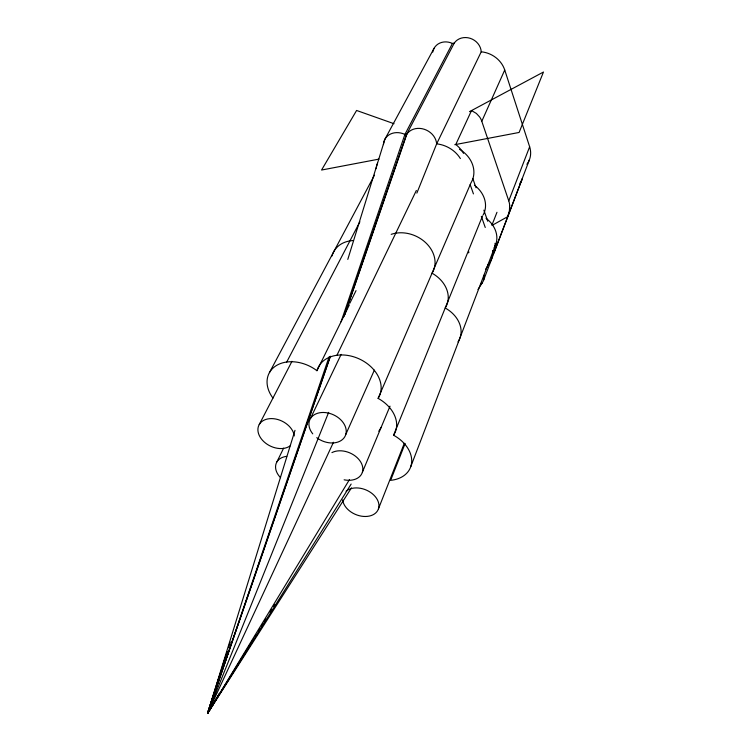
<?xml version="1.0" encoding="UTF-8"?>
<svg xmlns="http://www.w3.org/2000/svg" width="751" height="751" viewBox="0 0 751 751"><rect width="100%" height="100%" fill="white"/><g stroke="black" fill="none" stroke-linecap="round" stroke-linejoin="round"><path stroke-width="1.13" d="M294.993 430.342L207.539 713.45L351.468 487.85M347.797 259.405L384.934 139.17L434.097 48.261M227.065 652.15L207.539 713.45L351.149 484.057M228.473 647.728L230.228 642.199M227.262 651.661L207.539 713.45L253.838 638.51M329.079 356.894L207.539 713.45L349.431 479.636M341.057 321.757L404.911 134.42L452.431 43.455L454.271 43.051A14.889 13.321 28.4 0 1 470.257 38.329A14.889 13.321 28.4 0 1 481.231 51.8A25.327 22.511 25.9 0 1 504.738 70.012L529.643 146.764A24.642 21.281 21.2 0 1 526.892 164.291M330.28 356.218L207.539 713.45L219.367 693.68M343.827 316.781L406.235 135.114L454.271 43.051M330.28 356.734L207.539 713.45L219.311 693.652M344.634 315.016L406.911 134.025A16.466 14.025 27.5 0 1 424.353 129.303A16.466 14.025 27.5 0 1 436.66 143.854A27.994 23.675 25.6 0 1 460.363 158.545M529.417 159.766L493.905 252.956A26.989 22.201 21.8 0 0 495.012 243.305M483.569 280.264L521.776 179.987M410.778 466.624L496.082 243.427M509.685 205.643A19.939 16.578 -59.2 0 0 508.765 200.855L529.643 146.764M491.858 225.291L496.974 212.28M378.466 508.774L404.301 443.306M405.146 443.475L390.633 480.33A32.791 23.835 22.5 0 0 411.679 462.062A32.791 23.835 22.5 0 0 393.58 435.223A33.269 24.567 23.6 0 0 378.11 398.377A33.776 25.327 24.7 0 0 358.997 358.809A33.776 25.327 24.7 0 0 316.95 370.712A33.297 24.586 26.4 0 0 276.208 365.653A33.297 24.586 26.4 0 0 272.96 398.086M328.656 412.355L207.539 713.45L211.829 705.151M416.852 193.11L436.66 143.854L481.231 51.8M468.605 252.871L468.953 251.998M393.58 435.223L482.527 216.006M362.386 472.191L390.013 406.169M378.11 398.377L470.924 182.944A27.768 23.534 24.9 0 0 459.49 149.299M209.858 708.193L207.539 713.45L333.472 442.245M345.798 434.454L374.373 370.112M508.765 200.855L481.785 121.286L504.738 70.012M310.435 418.523L341.142 354.378M336.946 355.251L416.354 190.463M276.922 461.856L283.615 448.169M349.825 303.244L356.03 290.637M316.95 370.712L349.384 304.85M259.245 424.531L291.961 361.334M286.722 362.029L359.889 221.798M269.431 372.618L374.477 175.161M378.795 431.243L381.179 427.328M255.049 636.557L256.26 634.595M258.663 630.709L259.865 628.765M261.667 625.846L262.869 623.903M264.07 621.959L265.863 619.04M270.069 612.234L271.871 609.314M273.674 606.404L274.875 604.452M485.597 269.271L489.924 262.371M478.002 289.52L482.405 282.611M492.553 225.112L507.742 216.654L509.413 210.637L509.685 205.633M469.488 111.664L543.461 72.03L519.11 132.458L454.787 144.69M383.451 144.624A16.372 13.847 28.6 0 1 404.911 134.42L406.911 134.025M378.983 159.109L321.559 170.036L356.594 110.463L394.012 123.708M404.911 134.42L406.235 135.114M470.173 184.586L473.44 193.899M481.344 216.372L485.249 227.478M472.792 178.503L476.04 187.769M483.869 210.167L487.737 221.226M332.045 255.96A29.909 23.779 26.8 0 1 353.036 240.536M391.205 234.35A30.284 24.426 24.8 0 1 425.836 242.826A30.284 24.426 24.8 0 1 432.041 273.204A29.88 23.769 23.4 0 1 445.202 307.994A29.486 23.121 22.2 0 1 457.988 341.893M486.047 218.288A27.102 22.38 21.8 0 1 494.074 247.896M474.491 185.262A27.43 22.943 23.2 0 1 483.137 214.983M484.019 275.213A15.668 12.683 21.2 0 1 480.678 284.629M376.138 168.656A27.731 23.206 27.4 0 1 377.537 163.211M492.684 250.44A27.158 22.248 21.8 0 1 487.671 265.244M432.773 52.091A14.813 13.161 29.8 0 1 452.431 43.455M522.114 178.794A14.231 12.157 20.5 0 1 519.927 183.263M481.795 121.286A20.634 17.517 -63.3 0 0 479.56 116.874L476.359 113.429L471.515 110.575L455.773 144.511A27.825 23.61 25.6 0 1 463.545 153.354M280.564 477.683A18.888 13.349 25.1 0 1 286.732 456.355M290.008 445.963A19.188 13.762 26.3 0 1 261.179 438.668A19.188 13.762 26.3 0 1 269.778 418.664A19.188 13.762 26.3 0 1 294.308 435.927M312.754 433.853A19.479 14.203 24.7 0 1 323.334 412.468A19.479 14.203 24.7 0 1 345.882 434.153A19.479 14.203 24.7 0 1 316.734 437.683M331.923 452.618A19.179 13.753 23.6 0 1 361.635 463.752A19.179 13.753 23.6 0 1 344.127 479.814M346.08 491.22A18.888 13.33 22.6 0 1 375.171 496.514A18.888 13.33 22.6 0 1 367.361 516.378A18.888 13.33 22.6 0 1 342.672 499.884"/></g></svg>
